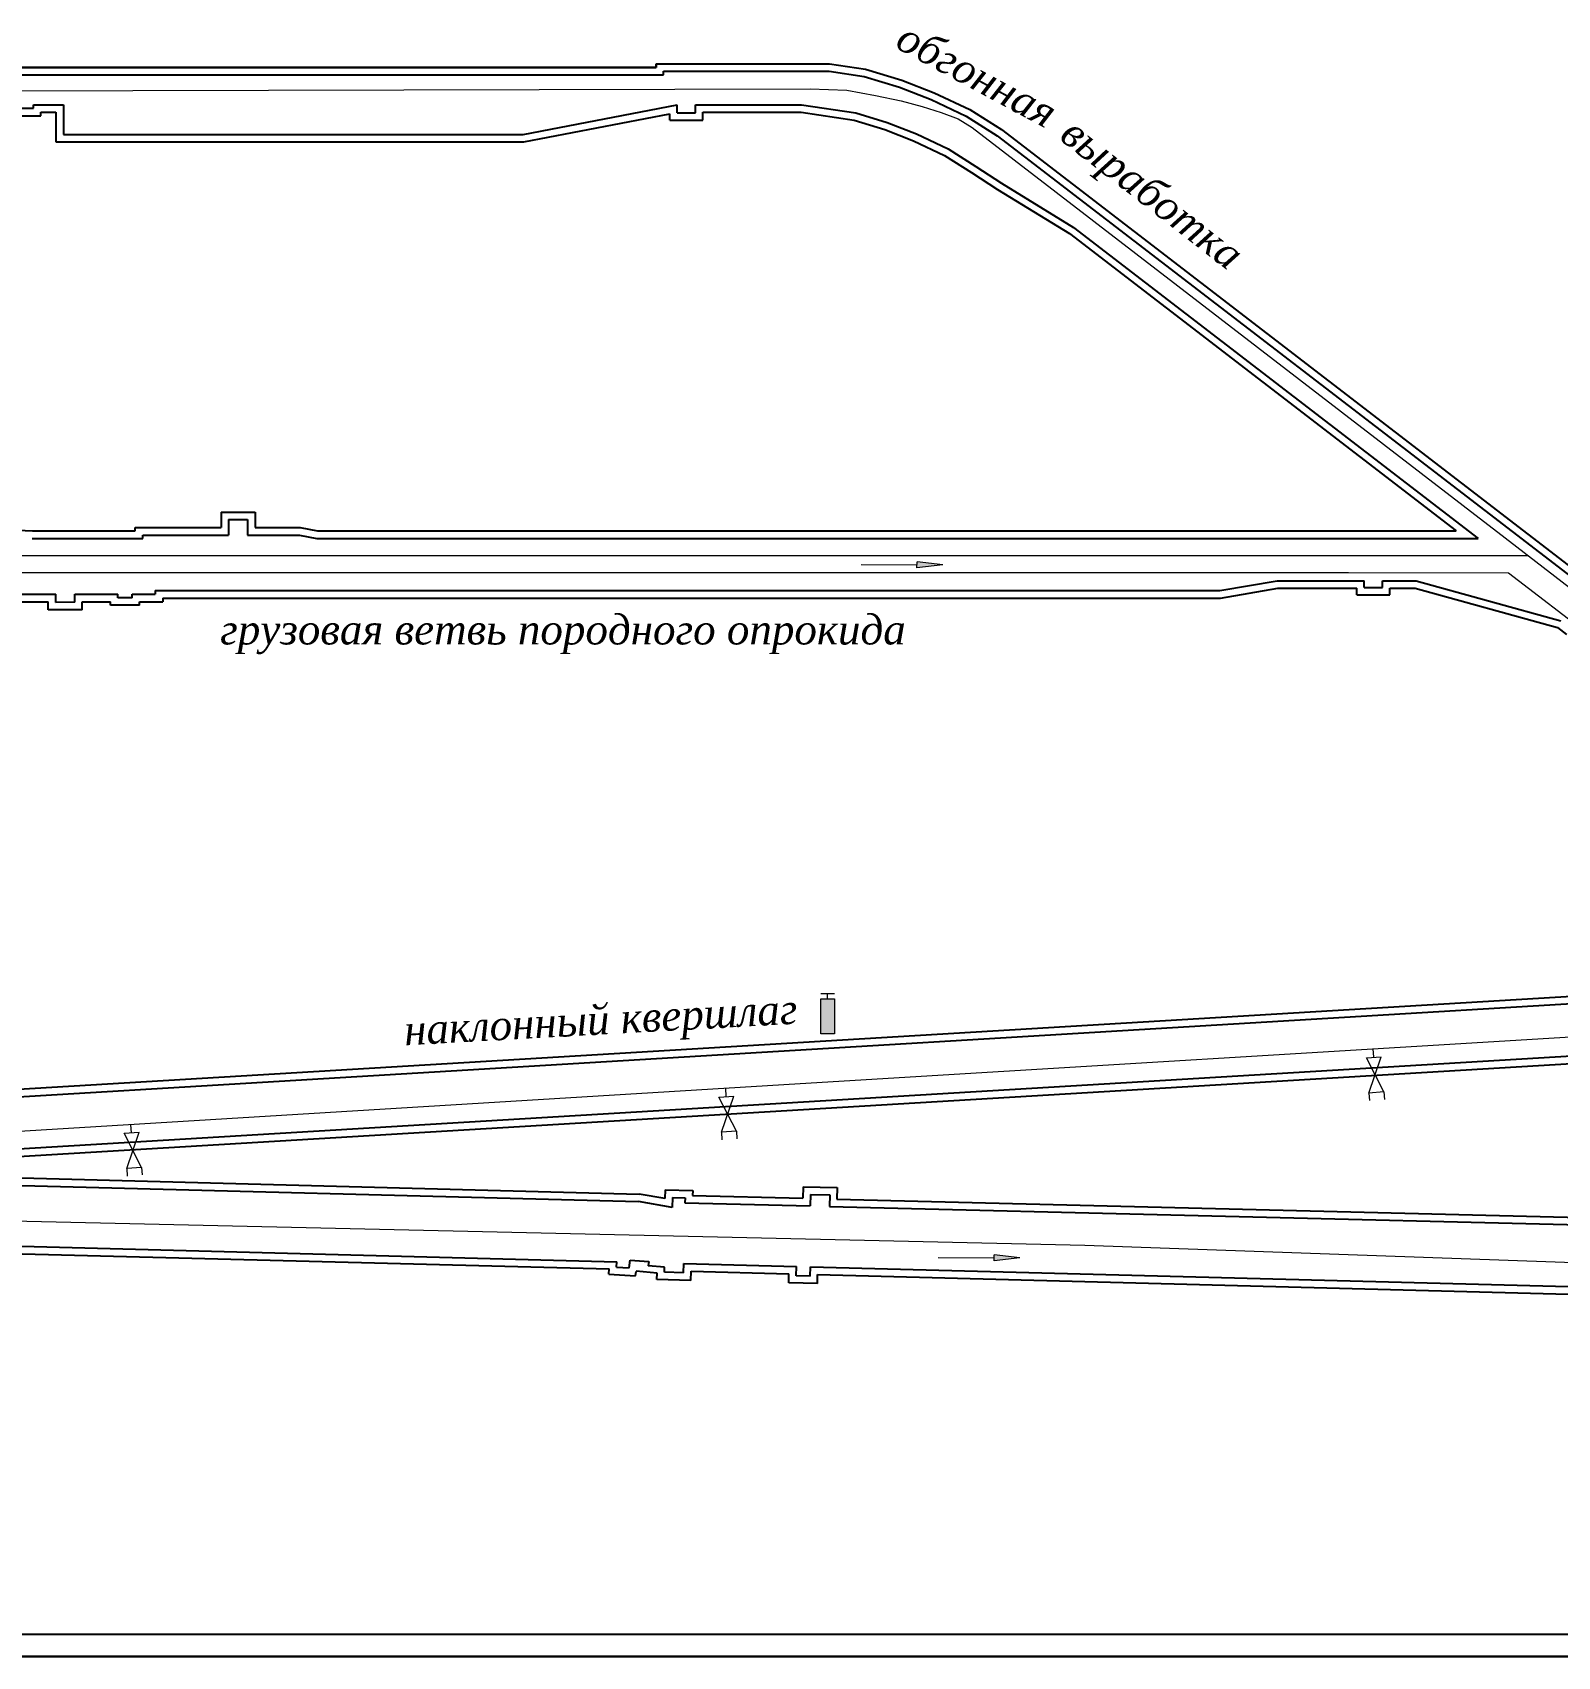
# Model space of a CAD drawing. Header units: millimetres. Extents: x -233 to 1249, y -32 to 414.
# Drawn here: x 760.8 to 965.5, y -32.4 to 185.5 of the extents above; entities that cross this region are included whole.
import ezdxf

# ---------------------------------------------------------------- set-up
doc = ezdxf.new("R2010")
doc.units = ezdxf.units.MM
doc.layers.add('ПОТ', color=1, linetype='Continuous', lineweight=20)
doc.layers.add('Струя', color=1, linetype='Continuous', lineweight=20)
doc.styles.get("Standard").update_dxf_attribs({"font": 'timesi.ttf'})

msp = doc.modelspace()

# ---------------------------------------------------------------- hatches: boundary and pattern name
at = {"layer": 'ПОТ'}
msp.add_hatch(color=256, dxfattribs=at).paths.add_polyline_path([(868.43, 55.82), (866.6, 55.82), (866.6, 51.11), (868.43, 51.11)])
at = {"layer": 'Струя'}
for points in [[(879.5, 114.47), (879.49, 113.66), (882.97, 114.05)], [(889.84, 21.48), (889.84, 20.67), (893.32, 21.06)]]:
    msp.add_hatch(color=1, dxfattribs=at).paths.add_polyline_path(points)

# ---------------------------------------------------------------- linework, layer by layer
for p, q in [((844.49, 180.79), (844.49, 181.29)), ((844.49, 181.29), (867.76, 181.29)), ((844.49, 181.29), (844.49, 180.79)), ((867.76, 181.29), (872.61, 180.56)), ((732.48, 179.79), (845.49, 179.79)), ((733.48, 180.79), (801.39, 180.79)), ((733.48, 180.79), (844.49, 180.79)), ((844.49, 180.79), (733.48, 180.79)), ((845.49, 180.29), (867.69, 180.29)), ((845.49, 179.79), (845.49, 180.29)), ((867.69, 180.29), (872.39, 179.58)), ((872.39, 179.58), (877.14, 178.13)), ((872.61, 180.56), (877.47, 179.07)), ((877.47, 179.07), (881.82, 177.39)), ((877.14, 178.13), (881.42, 176.47)), ((881.82, 177.39), (886.57, 175.12)), ((758.47, 175.3), (760.94, 175.3)), ((760.94, 175.3), (760.94, 175.79)), ((760.94, 175.79), (764.94, 175.79)), ((761.94, 174.3), (761.94, 174.79)), ((761.94, 174.79), (763.94, 174.79)), ((763.94, 174.79), (763.94, 170.79)), ((764.94, 175.79), (764.94, 171.79)), ((826.63, 171.79), (847.31, 175.79)), ((826.73, 170.79), (846.31, 174.58)), ((846.31, 173.7), (846.31, 174.58)), ((847.31, 174.7), (847.31, 175.79)), ((847.31, 174.7), (849.78, 174.7)), ((849.78, 174.7), (849.78, 175.79)), ((849.78, 175.79), (864.02, 175.79)), ((850.78, 173.7), (850.78, 174.79)), ((850.78, 174.79), (863.94, 174.79)), ((863.94, 174.79), (871.06, 173.71)), ((864.02, 175.79), (871.28, 174.69)), ((871.28, 174.69), (875.51, 173.4)), ((881.42, 176.47), (886.09, 174.24)), ((886.57, 175.12), (890.83, 172.45)), ((757.47, 174.3), (761.94, 174.3)), ((846.31, 173.7), (850.78, 173.7)), ((871.06, 173.71), (875.18, 172.45)), ((875.18, 172.45), (879.05, 170.96)), ((875.51, 173.4), (879.44, 171.88)), ((886.09, 174.24), (890.26, 171.62)), ((890.83, 172.45), (974.97, 107.77)), ((763.94, 170.79), (826.73, 170.79)), ((764.94, 171.79), (826.63, 171.79)), ((879.05, 170.96), (883.19, 168.97)), ((879.44, 171.88), (883.67, 169.85)), ((890.26, 171.62), (974.38, 106.96)), ((883.19, 168.97), (886.83, 166.69)), ((883.67, 169.85), (887.4, 167.51)), ((886.83, 166.69), (890.3, 164.42)), ((887.4, 167.51), (890.86, 165.25)), ((890.3, 164.42), (899.95, 158.5)), ((890.86, 165.25), (900.51, 159.33)), ((900.51, 159.33), (954.81, 117.6)), ((899.95, 158.5), (951.86, 118.6)), ((734.27, 120), (760.8, 118.6)), ((786.11, 121.12), (790.67, 121.13)), ((786.11, 121.12), (786.11, 119.05)), ((787.11, 120.12), (789.67, 120.13)), ((787.11, 120.12), (787.11, 118.05)), ((789.67, 120.13), (789.67, 118.05)), ((790.67, 121.13), (790.67, 119.05)), ((760.8, 118.6), (774.6, 118.6)), ((774.6, 119.05), (786.11, 119.05)), ((774.6, 118.6), (774.6, 119.05)), ((775.6, 118.05), (787.11, 118.05)), ((775.6, 117.6), (775.6, 118.05)), ((789.67, 118.05), (796.64, 118.05)), ((790.67, 119.05), (796.73, 119.05)), ((796.64, 118.05), (798.95, 117.6)), ((796.73, 119.05), (799.04, 118.6)), ((799.04, 118.6), (951.86, 118.6)), ((760.77, 117.6), (775.6, 117.6)), ((798.95, 117.6), (954.81, 117.6)), ((920.12, 110.6), (927.83, 111.9)), ((927.83, 111.9), (939.51, 111.9)), ((939.51, 111.01), (939.51, 111.9)), ((941.97, 111.01), (941.97, 111.9)), ((941.97, 111.9), (946.49, 111.9)), ((946.49, 111.9), (965.91, 106.54)), ((754.62, 110.1), (763.91, 110.1)), ((754.67, 109.1), (762.91, 109.1)), ((762.91, 108.02), (762.91, 109.1)), ((763.91, 109.02), (763.91, 110.1)), ((766.48, 109.03), (763.91, 109.02)), ((766.48, 109.03), (766.48, 110.1)), ((766.48, 110.1), (772.25, 110.1)), ((767.48, 108.03), (767.48, 109.1)), ((767.48, 109.1), (771.25, 109.1)), ((771.25, 108.64), (771.25, 109.1)), ((772.25, 109.64), (772.25, 110.1)), ((774.18, 109.64), (772.25, 109.64)), ((774.18, 109.64), (774.18, 110.1)), ((774.18, 110.1), (777.27, 110.1)), ((775.18, 108.64), (775.18, 109.1)), ((775.18, 109.1), (778.27, 109.1)), ((777.27, 110.6), (777.27, 110.1)), ((777.27, 110.6), (920.12, 110.6)), ((778.27, 109.6), (920.21, 109.6)), ((778.27, 109.6), (778.27, 109.1)), ((920.21, 109.6), (927.91, 110.9)), ((927.91, 110.9), (938.51, 110.9)), ((938.51, 110.01), (938.51, 110.9)), ((938.51, 110.01), (942.97, 110.01)), ((939.51, 111.01), (941.97, 111.01)), ((942.97, 110.01), (942.97, 110.9)), ((942.97, 110.9), (946.35, 110.9)), ((946.35, 110.9), (965.46, 105.63)), ((767.48, 108.03), (762.91, 108.02)), ((775.18, 108.64), (771.25, 108.64)), ((965.46, 105.63), (966.67, 104.69)), ((1104.15, 64.34), (608.63, 34.65)), ((1104.27, 63.34), (608.7, 33.65)), ((1105.25, 56.39), (609.15, 26.67)), ((1105.24, 55.38), (609.22, 25.67)), ((714.3, 31.96), (842.13, 28.63)), ((725.94, 32.66), (842.23, 29.63)), ((864.24, 30.62), (864.2, 29.06)), ((864.24, 30.62), (868.8, 30.5)), ((846.65, 27.85), (842.13, 28.63)), ((845.68, 29.03), (842.23, 29.63)), ((845.71, 30.21), (845.68, 29.03)), ((845.71, 30.21), (849.4, 30.1)), ((846.69, 29.19), (846.65, 27.85)), ((846.69, 29.19), (848.37, 29.12)), ((848.37, 29.12), (848.36, 28.45)), ((848.36, 28.45), (865.18, 28.04)), ((849.4, 30.1), (849.38, 29.42)), ((849.38, 29.42), (864.2, 29.06)), ((865.21, 29.59), (865.18, 28.04)), ((865.21, 29.59), (867.78, 29.53)), ((867.78, 29.53), (867.74, 27.97)), ((868.8, 30.5), (868.76, 28.95)), ((868.76, 28.95), (1048.32, 24.55)), ((867.74, 27.97), (1048.24, 23.53)), ((639.16, 25.76), (839.23, 20.55)), ((640.16, 24.73), (838.17, 19.58)), ((839.19, 19.81), (839.23, 20.55)), ((839.19, 19.81), (840.88, 19.74)), ((840.88, 19.74), (841.01, 20.76)), ((841.01, 20.76), (843.51, 20.59)), ((843.51, 20.59), (843.44, 20)), ((845.63, 19.81), (843.44, 20)), ((845.61, 19.14), (845.63, 19.81)), ((848.17, 19.08), (848.2, 20.32)), ((848.2, 20.32), (863.33, 19.92)), ((863.3, 18.68), (863.33, 19.92)), ((865.16, 18.63), (865.19, 19.87)), ((865.19, 19.87), (1054.88, 14.93)), ((838.13, 18.87), (838.17, 19.58)), ((838.13, 18.87), (841.74, 18.68)), ((841.74, 18.68), (841.82, 19.26)), ((844.61, 19.03), (841.81, 19.27)), ((844.58, 18.17), (844.61, 19.03)), ((849.15, 18.05), (844.58, 18.17)), ((848.17, 19.08), (845.61, 19.14)), ((849.15, 18.05), (849.18, 19.29)), ((849.18, 19.29), (862.31, 18.95)), ((862.28, 17.71), (862.31, 18.95)), ((866.13, 17.61), (862.28, 17.71)), ((865.16, 18.63), (863.3, 18.68)), ((866.13, 17.61), (866.16, 18.85)), ((866.16, 18.85), (1054.78, 13.93)), ((-230.35, -29.41), (1245.75, -29.41))]:
    msp.add_line(p, q)
at = {"lineweight": 30}
msp.add_line((-233.35, -32.41), (1248.75, -32.41), dxfattribs=at)
at = {"layer": 'ПОТ'}
for p, q in [((731.9, 177.58), (865.18, 177.92)), ((865.18, 177.92), (870.08, 177.73)), ((870.08, 177.73), (873.92, 177.03)), ((873.92, 177.03), (877.37, 176.3)), ((877.37, 176.3), (880.2, 175.56)), ((880.2, 175.56), (882.76, 174.76)), ((882.76, 174.76), (885.01, 173.89)), ((885.01, 173.89), (886.92, 172.72)), ((886.92, 172.72), (958.44, 117.68)), ((958.44, 117.68), (979.81, 101.13)), ((742.54, 115.31), (961.51, 115.31)), ((742.5, 113.01), (937.42, 113.01)), ((937.42, 113.01), (958.86, 112.97)), ((958.86, 112.97), (1028.18, 59.78)), ((865.31, 44.54), (1097.65, 58.62)), ((866.6, 56.56), (868.42, 56.56)), ((867.51, 55.82), (867.51, 56.56)), ((940.14, 43.19), (941.8, 48.05)), ((940.8, 47.98), (940.72, 49.11)), ((942.15, 43.33), (939.8, 47.9)), ((643.27, 31.03), (865.31, 44.54)), ((853.91, 42.71), (853.83, 43.84)), ((855.26, 38.07), (852.91, 42.64)), ((853.25, 37.92), (854.92, 42.78)), ((940.14, 43.19), (940.21, 42.17)), ((942.15, 43.33), (942.22, 42.32)), ((775.44, 33.21), (773.09, 37.78)), ((773.44, 33.06), (775.1, 37.93)), ((774.1, 37.85), (774.01, 38.98)), ((853.25, 37.92), (853.33, 36.91)), ((855.26, 38.07), (855.34, 37.05)), ((773.44, 33.06), (773.51, 32.05)), ((775.44, 33.21), (775.52, 32.2)), ((656.9, 28.31), (902, 22.77)), ((902, 22.77), (1080.58, 16.48))]:
    msp.add_line(p, q, dxfattribs=at)
msp.add_lwpolyline([(866.6, 55.82), (868.43, 55.82), (868.43, 51.11), (866.6, 51.11)], close=True, dxfattribs=at)
for points in [[(939.8, 47.9), (941.8, 48.05)], [(852.91, 42.64), (854.92, 42.78)], [(942.15, 43.33), (940.14, 43.19)], [(773.09, 37.78), (775.1, 37.93)], [(855.26, 38.07), (853.25, 37.92)], [(775.44, 33.21), (773.44, 33.06)]]:
    msp.add_lwpolyline(points, dxfattribs=at)
at = {"layer": 'Струя'}
for p, q in [((871.99, 114.1), (879.49, 114.06)), ((879.49, 113.66), (879.5, 114.47)), ((882.97, 114.05), (879.49, 113.66)), ((882.97, 114.05), (879.5, 114.47)), ((882.33, 21.11), (889.84, 21.07)), ((893.32, 21.06), (889.84, 21.48)), ((889.84, 20.67), (889.84, 21.48)), ((893.32, 21.06), (889.84, 20.67))]:
    msp.add_line(p, q, dxfattribs=at)

# ---------------------------------------------------------------- texts
for s, rotation, p in [('обгонная', 331.7199, (876.36, 183.56)), ('выработка', 322.0938, (898.42, 171.25)), ('наклонный квершлаг', 3.1714, (810.77, 49.58))]:
    msp.add_text(s, height=4, rotation=rotation).set_placement(p)
msp.add_text('грузовая ветвь породного опрокида', height=4).set_placement((785.99, 103.37))

doc.saveas('drawing.dxf')
